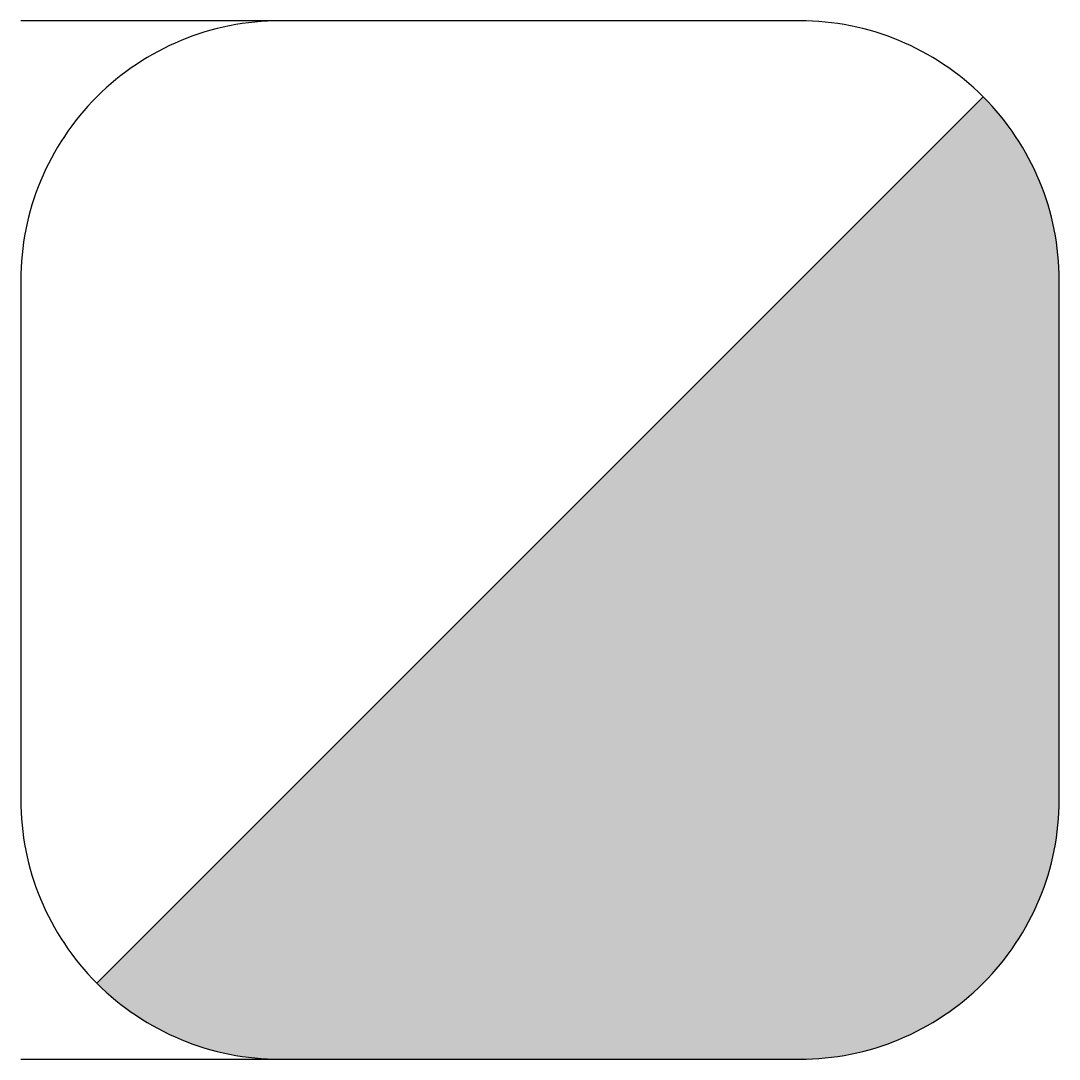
# Model space of a CAD drawing. Extents: x 0 to 1, y -0.5 to 0.5.
import ezdxf

# ---------------------------------------------------------------- set-up
doc = ezdxf.new("R2010")
doc.units = 0
doc.header["$MEASUREMENT"] = 0
doc.layers.get('0').update_dxf_attribs({"linetype": 'CONTINUOUS'})

msp = doc.modelspace()

# ---------------------------------------------------------------- hatches: boundary and pattern name
msp.add_hatch(color=256).paths.add_polyline_path([(1, 0.25, 0.198912), (0.9268, 0.4268), (0.0732, -0.4268, 0.198912), (0.25, -0.5), (0.75, -0.5, 0.414214), (1, -0.25)])

# ---------------------------------------------------------------- linework, layer by layer
msp.add_line((0.0732, -0.4268), (0.9268, 0.4268))
for points in [[(0, -0.5), (0.75, -0.5, 0.414214), (1, -0.25), (1, 0.25, 0.414214), (0.75, 0.5), (0, 0.5)], [(0.25, 0.5, 0.414214), (0, 0.25), (0, -0.25, 0.414214), (0.25, -0.5)]]:
    msp.add_lwpolyline(points, format="xyb")

doc.saveas('drawing.dxf')
